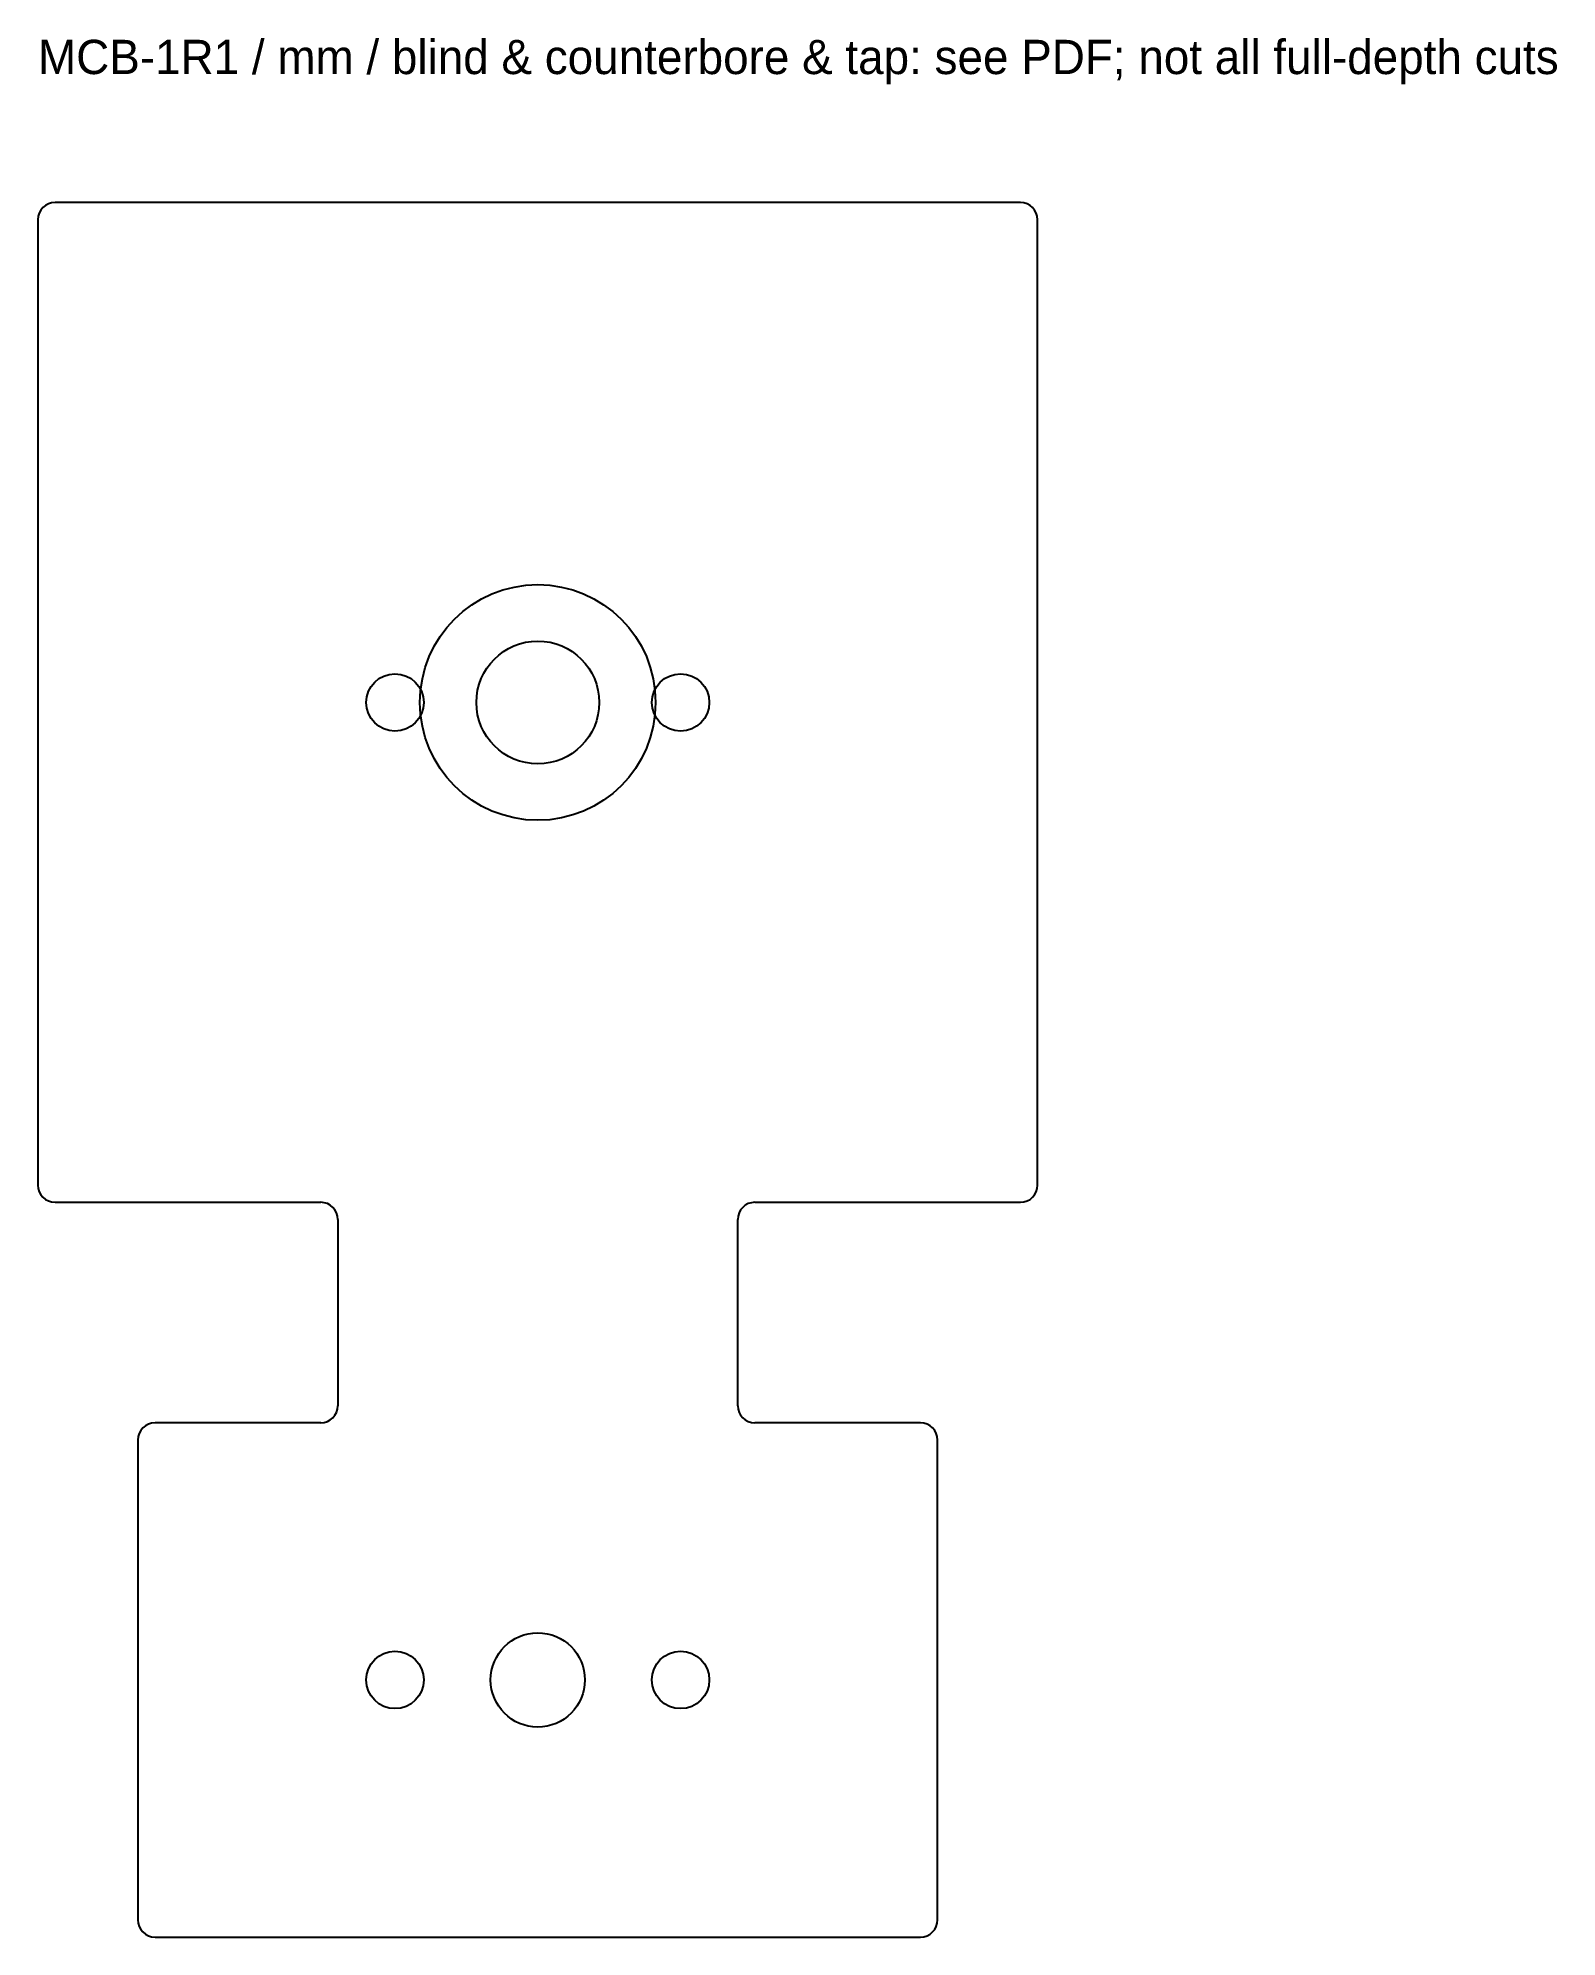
# Model space of a CAD drawing. Header units: millimetres. Extents: x -17.5 to 35.7, y -43.2 to 23.3.
import ezdxf

# ---------------------------------------------------------------- set-up
doc = ezdxf.new("R2010")
doc.units = ezdxf.units.MM
for name, color, linetype in [('BOTTOM_PIN_BLIND', 3, 'Continuous'), ('NOTES', 2, 'Continuous'), ('P1_THROUGH', 4, 'Continuous'), ('P1_TOP_COUNTERBORE', 1, 'Continuous'), ('PROFILE', 7, 'Continuous'), ('TOP_M4_TAP_PILOT', 6, 'Continuous'), ('TOP_PIN_BLIND', 2, 'Continuous')]:
    doc.layers.add(name, color=color, linetype=linetype)

msp = doc.modelspace()

# ---------------------------------------------------------------- linework, layer by layer
at = {"layer": 'BOTTOM_PIN_BLIND'}
for centre in [(-5, 0), (5, 0)]:
    msp.add_circle(centre, 1.005, dxfattribs=at)
at = {"layer": 'P1_THROUGH'}
msp.add_circle((0, 0), 2.15, dxfattribs=at)
at = {"layer": 'P1_TOP_COUNTERBORE'}
msp.add_circle((0, 0), 4.125, dxfattribs=at)
at = {"layer": 'PROFILE'}
for p, q in [((16.9, 17.5), (-16.9, 17.5)), ((-17.5, 16.9), (-17.5, -16.9)), ((17.5, -16.9), (17.5, 16.9)), ((-16.9, -17.5), (-7.6, -17.5)), ((7.6, -17.5), (16.9, -17.5)), ((-7, -18.1), (-7, -24.622)), ((7, -24.622), (7, -18.1)), ((-7.6, -25.222), (-13.4, -25.222)), ((13.4, -25.222), (7.6, -25.222)), ((-14, -25.822), (-14, -42.622)), ((14, -42.622), (14, -25.822)), ((-13.4, -43.222), (13.4, -43.222))]:
    msp.add_line(p, q, dxfattribs=at)
for centre, start, end in [((-16.9, 16.9), 90, 180), ((16.9, 16.9), 0, 90), ((-16.9, -16.9), 180, 270), ((16.9, -16.9), 270, 0), ((-7.6, -18.1), 0, 90), ((7.6, -18.1), 90, 180), ((-13.4, -25.822), 90, 180), ((-7.6, -24.622), 270, 0), ((7.6, -24.622), 180, 270), ((13.4, -25.822), 0, 90), ((-13.4, -42.622), 180, 270), ((13.4, -42.622), 270, 0)]:
    msp.add_arc(centre, 0.6, start, end, dxfattribs=at)
at = {"layer": 'TOP_M4_TAP_PILOT'}
msp.add_circle((0, -34.222), 1.65, dxfattribs=at)
at = {"layer": 'TOP_PIN_BLIND'}
for centre in [(-5, -34.222), (5, -34.222)]:
    msp.add_circle(centre, 1.005, dxfattribs=at)

# ---------------------------------------------------------------- texts
at = {"layer": 'NOTES'}
msp.add_text('MCB-1R1 / mm / blind & counterbore & tap: see PDF; not all full-depth cuts', height=1.2, dxfattribs=at).set_placement((-17.5, 22))

doc.saveas('drawing.dxf')
